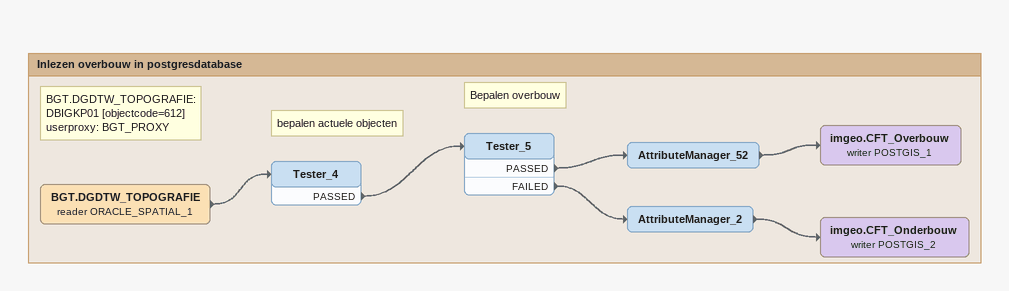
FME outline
Bookmark: Inlezen overbouw in postgresdatabase
Note: BGT.DGDTW_TOPOGRAFIE: DBIGKP01 [objectcode=612] / userproxy: BGT_PROXY
BGT.DGDTW_TOPOGRAFIE (reader ORACLE_SPATIAL_1)
    -> Tester_4
Note: bepalen actuele objecten
Tester_4
    PASSED -> Tester_5
Note: Bepalen overbouw
Tester_5
    PASSED -> AttributeManager_52
    FAILED -> AttributeManager_2
AttributeManager_52
    -> imgeo.CFT_Overbouw (writer POSTGIS_1)
imgeo.CFT_Overbouw (writer POSTGIS_1)
AttributeManager_2
    -> imgeo.CFT_Onderbouw (writer POSTGIS_2)
imgeo.CFT_Onderbouw (writer POSTGIS_2)
